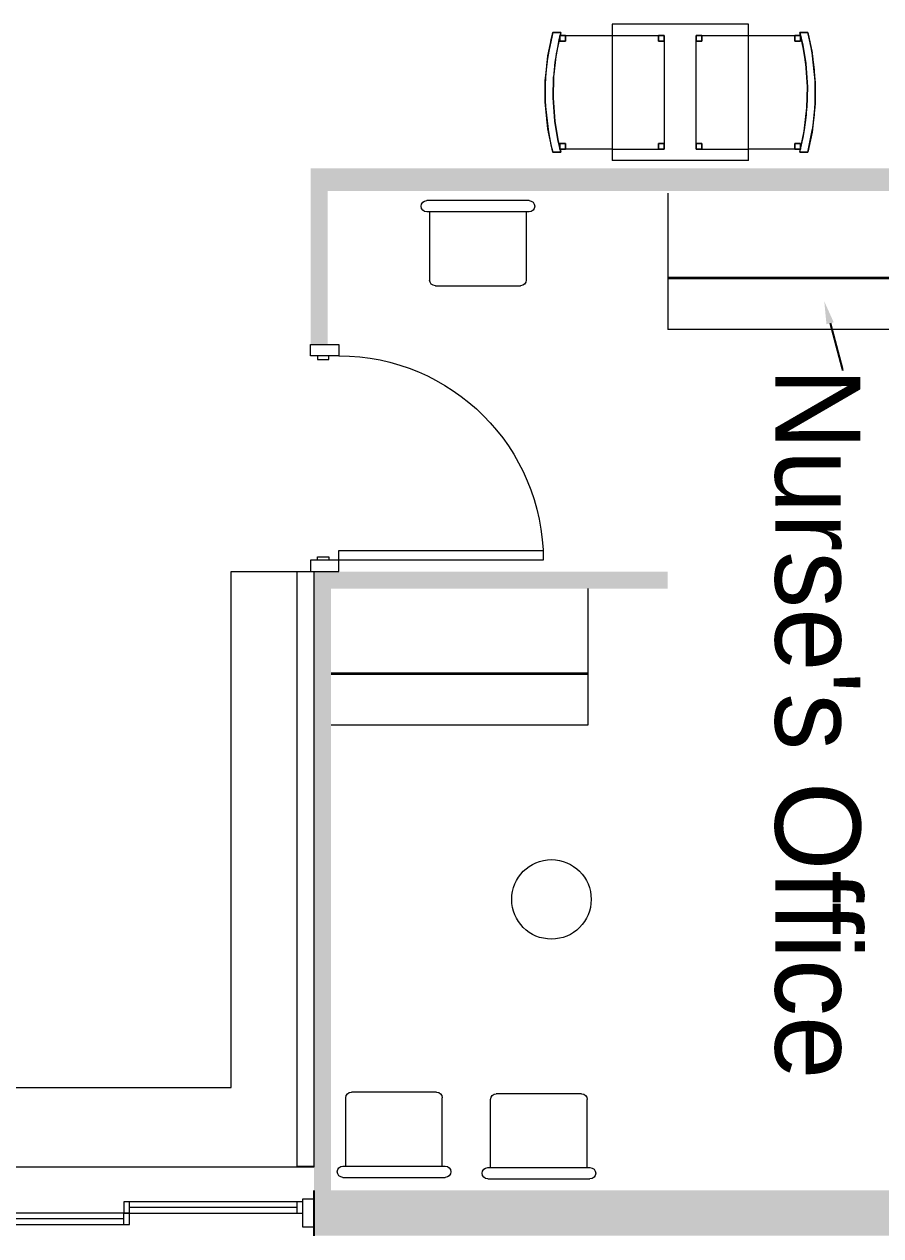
# Model space of a CAD drawing. Header units: inches. Extents: x 537 to 4774, y -1781 to 1418.
# Drawn here: x 3409 to 3786, y -1072 to -539 of the extents above; entities that cross this region are included whole.
import ezdxf
from ezdxf import colors
from ezdxf.entities.mleader import LeaderData, LeaderLine
from ezdxf.math import Vec2, Vec3

# ---------------------------------------------------------------- set-up
doc = ezdxf.new("R2010")
doc.units = ezdxf.units.IN
doc.header["$MEASUREMENT"] = 0
doc.layers.add('01-Text 1 150 int', color=250, linetype='Continuous')
for name, color, linetype, lineweight, true_color in [('DOOR WINDOW 1 150', 7, 'Continuous', 13, 0x666666), ('FURNITURE K 1 150', 7, 'Continuous', 13, 0x93979a), ('HATCH K 1 150', 7, 'Continuous', 0, 0xc9c9c9)]:
    doc.layers.add(name, color=color, linetype=linetype, lineweight=lineweight, true_color=true_color)
doc.layers.add('SEGMENTED 1 150', color=253, linetype='Continuous', lineweight=35)
doc.layers.add('WALL 1 150', color=7, linetype='Continuous', lineweight=25)
doc.styles.add('ATTR', font='romans.shx', dxfattribs={"width": 0.8, "height": 1.44008})
doc.styles.add('SS Projects_150_notes_interior', font='bahnschrift.ttf', dxfattribs={"height": 0.375})
doc.styles.get("Standard").update_dxf_attribs({"font": 'arial.ttf'})

# ---------------------------------------------------------------- blocks, each defined once
blk = doc.blocks.new('STENO_CHAIR_2')
at = {"linetype": 'Continuous'}
for p, q in [((-9, 0), (9, 0)), ((-9, -2), (9, -2)), ((-8.5, -2), (-8.5, -14)), ((8.5, -2), (8.5, -14)), ((7.5, -15), (-7.5, -15))]:
    blk.add_line(p, q, dxfattribs=at)
for centre, start, end in [((-9, -1), 90, 270), ((9, -1), 270, 90), ((-7.5, -14), 180, 270), ((7.5, -14), 270, 0)]:
    blk.add_arc(centre, 1, start, end, dxfattribs=at)
at = {"style": 'ATTR', "width": 0.8, "flags": 9}
blk.add_attdef('ESTCODE', (0, 0), '', height=0.004, dxfattribs=at)

msp = doc.modelspace()

# ---------------------------------------------------------------- hatches: boundary and pattern name
at = {"layer": 'WALL 1 150'}
h = msp.add_hatch(color=256, dxfattribs=at)
h.paths.add_polyline_path([(4121.6, -1052.3), (4121.6, -1072.3), (3971.6, -1072.3), (3971.6, -1052.3), (3981.6, -1052.3)])
h.paths.add_polyline_path([(3806.6, -1052.3), (3806.6, -1072.3), (3536.6, -1072.3), (3536.6, -1052.3)])
h.paths.add_polyline_path([(3991.6, -634.87), (3991.6, -1052.3), (3981.6, -1052.3), (3981.6, -969.8), (3981.6, -634.87, 0.311785), (3956.05, -612.3), (3542.53, -612.3), (3542.53, -679.92), (3535.03, -679.92), (3535.03, -602.3), (3956.05, -602.3, -0.35244)])
h.paths.add_polyline_path([(3692.28, -779.92), (3692.28, -787.42), (3544.1, -787.42), (3544.1, -1052.3), (3536.6, -1052.3), (3536.6, -779.92)], flags=17)
h.paths.add_polyline_path([(3371.6, -1052.3), (3371.6, -1072.3), (3221.6, -1072.3), (3221.6, -1052.3)])

# ---------------------------------------------------------------- linework, layer by layer
at = {"layer": 'DOOR WINDOW 1 150', "linetype": 'Continuous'}
for p, q in [((3455.35, -1062.3), (3455.35, -1057.3)), ((3529.1, -1059.8), (3455.35, -1059.8)), ((3529.1, -1062.3), (3529.1, -1057.3)), ((3452.85, -1064.8), (3379.1, -1064.8)), ((3452.85, -1067.3), (3452.85, -1062.3))]:
    msp.add_line(p, q, dxfattribs=at)
for points in [[(3535.03, -684.92), (3535.03, -679.92), (3547.53, -679.92), (3547.53, -684.92)], [(3538.15, -684.92), (3538.15, -686.48), (3543.15, -686.48), (3543.15, -684.92)], [(3538.15, -774.92), (3538.15, -773.36), (3543.15, -773.36), (3543.15, -774.92)], [(3547.53, -774.92), (3547.53, -770.55), (3637.53, -770.55), (3637.53, -774.92)], [(3535.03, -774.92), (3535.03, -779.92), (3547.53, -779.92), (3547.53, -774.92)], [(3531.6, -1056.05), (3536.6, -1056.05), (3536.6, -1068.55), (3531.6, -1068.55)], [(3531.6, -1062.3), (3531.6, -1057.3), (3452.85, -1057.3), (3452.85, -1062.3)], [(3455.35, -1067.3), (3455.35, -1062.3), (3376.6, -1062.3), (3376.6, -1067.3)]]:
    msp.add_lwpolyline(points, close=True, dxfattribs=at)
at = {"layer": 'DOOR WINDOW 1 150', "linetype": 'Continuous', "extrusion": (0, 0, -1)}
msp.add_arc((-3547.53, -774.92), 90, 90, 180, dxfattribs=at)
at = {"layer": 'FURNITURE K 1 150'}
for p, q in [((3692.35, -613.29), (3692.35, -673.29)), ((3981.6, -673.29), (3692.35, -673.29)), ((3500.03, -1006.99), (3500.03, -779.92)), ((3500.03, -779.92), (3535.03, -779.92)), ((3529.1, -1041.99), (3529.1, -779.92)), ((3536.6, -1041.99), (3536.6, -779.92)), ((3657.3, -847.42), (3657.3, -787.42)), ((3544.1, -847.42), (3657.3, -847.42)), ((3310.82, -1006.99), (3500.03, -1006.99)), ((3310.82, -1041.99), (3536.6, -1041.99))]:
    msp.add_line(p, q, dxfattribs=at)
msp.add_circle((3641.11, -924.21), 17.5, dxfattribs=at)
at = {"layer": 'HATCH K 1 150'}
for p, q in [((3639.77, -551.45, 47.5), (3641.69, -542.63, 47.5)), ((3641.69, -542.63, 47.5), (3645.21, -542.63, 47.5)), ((3645.21, -542.63), (3641.69, -542.63)), ((3645.21, -542.63, 47.5), (3643.22, -551.9, 47.5)), ((3645.21, -542.63, 47.5), (3643.22, -551.9, 47.5)), ((3644.87, -543.93), (3667.83, -543.93)), ((3727.83, -538.93), (3667.83, -538.93)), ((3667.83, -538.93), (3667.83, -598.93)), ((3667.83, -543.93), (3688.28, -543.93, 47.5)), ((3690.78, -543.93, 47.5), (3690.78, -593.93, 47.5)), ((3690.78, -543.93), (3690.78, -593.93)), ((3704.87, -593.93, 47.5), (3704.87, -543.93, 47.5)), ((3704.87, -593.93), (3704.87, -543.93)), ((3707.37, -543.93), (3727.83, -543.93)), ((3727.83, -598.93), (3727.83, -538.93)), ((3727.83, -543.93), (3750.78, -543.93)), ((3751.74, -548.16, 47.5), (3750.44, -542.63, 47.5)), ((3751.74, -548.16, 47.5), (3750.44, -542.63, 47.5)), ((3750.44, -542.63, 47.5), (3753.97, -542.63, 47.5)), ((3750.44, -542.63), (3753.97, -542.63)), ((3753.97, -542.63, 47.5), (3756.11, -552.81, 47.5)), ((3753.07, -556.25, 47.5), (3751.74, -548.16, 47.5)), ((3753.07, -556.25, 47.5), (3751.74, -548.16, 47.5)), ((3638.4, -563.92, 47.5), (3639.77, -551.45, 47.5)), ((3643.22, -551.9, 47.5), (3642.03, -562.08, 47.5)), ((3643.22, -551.9, 47.5), (3642.03, -562.08, 47.5)), ((3756.11, -552.81, 47.5), (3757.29, -564.79, 47.5)), ((3753.82, -566.46, 47.5), (3753.07, -556.25, 47.5)), ((3753.82, -566.46, 47.5), (3753.07, -556.25, 47.5)), ((3638.36, -573.07, 47.5), (3638.4, -563.92, 47.5)), ((3642.03, -562.08, 47.5), (3641.83, -571.4, 47.5)), ((3642.03, -562.08, 47.5), (3641.83, -571.4, 47.5)), ((3757.29, -564.79, 47.5), (3757.25, -573.94, 47.5)), ((3753.63, -575.79, 47.5), (3753.82, -566.46, 47.5)), ((3753.63, -575.79, 47.5), (3753.82, -566.46, 47.5)), ((3639.55, -585.05, 47.5), (3638.36, -573.07, 47.5)), ((3641.83, -571.4, 47.5), (3642.58, -581.61, 47.5)), ((3641.83, -571.4, 47.5), (3642.58, -581.61, 47.5)), ((3752.44, -585.96, 47.5), (3753.63, -575.79, 47.5)), ((3752.44, -585.96, 47.5), (3753.63, -575.79, 47.5)), ((3757.25, -573.94, 47.5), (3755.88, -586.41, 47.5)), ((3641.69, -595.23, 47.5), (3639.55, -585.05, 47.5)), ((3642.58, -581.61, 47.5), (3643.91, -589.7, 47.5)), ((3642.58, -581.61, 47.5), (3643.91, -589.7, 47.5)), ((3750.44, -595.23, 47.5), (3752.44, -585.96, 47.5)), ((3750.44, -595.23, 47.5), (3752.44, -585.96, 47.5)), ((3755.88, -586.41, 47.5), (3753.97, -595.23, 47.5)), ((3643.91, -589.7, 47.5), (3645.21, -595.23, 47.5)), ((3643.91, -589.7, 47.5), (3645.21, -595.23, 47.5)), ((3645.21, -595.23, 47.5), (3641.69, -595.23, 47.5)), ((3645.21, -595.23), (3641.69, -595.23)), ((3667.83, -593.93), (3644.87, -593.93)), ((3667.83, -593.93), (3688.28, -593.93)), ((3707.37, -593.93), (3727.83, -593.93)), ((3750.78, -593.93), (3727.83, -593.93)), ((3753.97, -595.23, 47.5), (3750.44, -595.23, 47.5)), ((3750.44, -595.23), (3753.97, -595.23)), ((3727.83, -598.93), (3667.83, -598.93))]:
    msp.add_line(p, q, dxfattribs=at)
for centre, start, end in [((3741.46, -568.93), 165.2322, 194.7678), ((3744.98, -568.93), 165.2322, 194.7678), ((3650.67, -568.93), 345.2322, 14.7678), ((3654.19, -568.93), 345.2322, 14.7678)]:
    msp.add_arc(centre, 103.18, start, end, dxfattribs=at)
for points, invisible_edges in [([(3645.21, -542.63, 47.5), (3643.22, -551.9, 47.5), (3639.55, -552.81, 47.5), (3641.69, -542.63, 47.5)], 2), ([(3639.55, -552.81, 92.5), (3643.22, -551.9, 92.5), (3645.21, -542.63, 92.5), (3641.69, -542.63, 92.5)], 3), ([(3704.87, -543.93, 47.5), (3751.74, -548.16, 47.5), (3753.07, -556.25, 47.5), (3704.87, -543.93, 47.5)], 5), ([(3704.87, -543.93, 47.5), (3753.07, -556.25, 47.5), (3753.82, -566.46, 47.5), (3704.87, -543.93, 47.5)], 5), ([(3704.87, -543.93, 50), (3753.63, -575.79, 50), (3753.82, -566.46, 50), (3704.87, -543.93, 50)], 5), ([(3752.44, -585.96, 50), (3753.63, -575.79, 50), (3704.87, -543.93, 50), (3752.44, -585.96, 50)], 6), ([(3751.74, -548.16, 47.5), (3750.44, -542.63, 47.5), (3753.97, -542.63, 47.5), (3751.74, -548.16, 47.5)], 4), ([(3753.97, -542.63, 92.5), (3750.44, -542.63, 92.5), (3751.74, -548.16, 92.5)], 12), ([(3753.07, -556.25, 47.5), (3751.74, -548.16, 47.5), (3753.97, -542.63, 47.5), (3755.88, -551.45, 47.5)], 10), ([(3642.03, -562.08, 47.5), (3638.36, -564.79, 47.5), (3639.55, -552.81, 47.5), (3643.22, -551.9, 47.5)], 5), ([(3643.22, -551.9, 50), (3642.03, -562.08, 50), (3690.78, -593.93, 50), (3643.22, -551.9, 50)], 6), ([(3755.88, -551.45, 92.5), (3753.07, -556.25, 92.5), (3753.82, -566.46, 92.5), (3757.25, -563.92, 92.5)], 5), ([(3638.4, -573.94, 92.5), (3641.83, -571.4, 92.5), (3642.03, -562.08, 92.5), (3638.36, -564.79, 92.5)], 5), ([(3690.78, -593.93, 50), (3642.03, -562.08, 50), (3641.83, -571.4, 50), (3690.78, -593.93, 50)], 5), ([(3757.25, -563.92, 92.5), (3753.82, -566.46, 92.5), (3753.63, -575.79, 92.5), (3757.29, -573.07, 92.5)], 5), ([(3639.77, -586.41, 92.5), (3642.58, -581.61, 92.5), (3641.83, -571.4, 92.5), (3638.4, -573.94, 92.5)], 5), ([(3690.78, -593.93, 47.5), (3642.58, -581.61, 47.5), (3641.83, -571.4, 47.5), (3690.78, -593.93, 47.5)], 5), ([(3753.63, -575.79, 47.5), (3757.29, -573.07, 47.5), (3756.11, -585.05, 47.5), (3752.44, -585.96, 47.5)], 5), ([(3642.58, -581.61, 47.5), (3643.91, -589.7, 47.5), (3641.69, -595.23, 47.5), (3639.77, -586.41, 47.5)], 10), ([(3690.78, -593.93, 47.5), (3643.91, -589.7, 47.5), (3642.58, -581.61, 47.5), (3690.78, -593.93, 47.5)], 5), ([(3750.44, -595.23, 47.5), (3752.44, -585.96, 47.5), (3756.11, -585.05, 47.5), (3753.97, -595.23, 47.5)], 2), ([(3756.11, -585.05, 92.5), (3752.44, -585.96, 92.5), (3750.44, -595.23, 92.5), (3753.97, -595.23, 92.5)], 3), ([(3643.91, -589.7, 47.5), (3645.21, -595.23, 47.5), (3641.69, -595.23, 47.5), (3643.91, -589.7, 47.5)], 4), ([(3641.69, -595.23, 92.5), (3645.21, -595.23, 92.5), (3643.91, -589.7, 92.5)], 12)]:
    msp.add_3dface(points, dxfattribs=dict(at, invisible_edges=invisible_edges))
for points in [[(3647.37, -543.93), (3644.87, -543.93), (3644.87, -543.93, 47.5), (3647.37, -543.93, 47.5)], [(3647.37, -543.93), (3647.37, -543.93), (3644.87, -543.93), (3647.37, -543.93)], [(3644.87, -543.93), (3644.87, -546.43), (3644.87, -546.43, 47.5), (3644.87, -543.93, 47.5)], [(3647.37, -543.93), (3647.37, -546.43), (3644.87, -546.43), (3644.87, -543.93)], [(3644.87, -543.93, 47.5), (3644.87, -543.93, 47.5), (3644.87, -546.43, 47.5)], [(3644.87, -543.93, 47.5), (3647.37, -543.93, 47.5), (3647.37, -546.43, 47.5), (3644.87, -546.43, 47.5)], [(3647.37, -546.43), (3647.37, -543.93), (3647.37, -543.93, 47.5), (3647.37, -546.43, 47.5)], [(3647.37, -546.43), (3647.37, -546.43), (3647.37, -543.93), (3647.37, -546.43)], [(3690.78, -543.93), (3688.28, -543.93), (3688.28, -543.93, 47.5), (3690.78, -543.93, 47.5)], [(3690.78, -543.93), (3690.78, -543.93), (3688.28, -543.93), (3690.78, -543.93)], [(3688.28, -543.93), (3688.28, -546.43), (3688.28, -546.43, 47.5), (3688.28, -543.93, 47.5)], [(3690.78, -543.93), (3690.78, -546.43), (3688.28, -546.43), (3688.28, -543.93)], [(3688.28, -543.93, 47.5), (3688.28, -543.93, 47.5), (3688.28, -546.43, 47.5)], [(3688.28, -543.93, 47.5), (3690.78, -543.93, 47.5), (3690.78, -546.43, 47.5), (3688.28, -546.43, 47.5)], [(3690.78, -546.43), (3690.78, -543.93), (3690.78, -543.93, 47.5), (3690.78, -546.43, 47.5)], [(3690.78, -546.43), (3690.78, -546.43), (3690.78, -543.93), (3690.78, -546.43)], [(3704.87, -543.93), (3704.87, -546.43), (3704.87, -546.43, 47.5), (3704.87, -543.93, 47.5)], [(3704.87, -543.93), (3704.87, -543.93), (3704.87, -546.43), (3704.87, -543.93)], [(3704.87, -546.43), (3704.87, -543.93), (3707.37, -543.93), (3707.37, -546.43)], [(3704.87, -543.93), (3704.87, -543.93, 47.5), (3707.37, -543.93, 47.5), (3707.37, -543.93)], [(3707.37, -546.43, 47.5), (3704.87, -546.43, 47.5), (3704.87, -543.93, 47.5), (3707.37, -543.93, 47.5)], [(3707.37, -546.43), (3707.37, -543.93), (3707.37, -543.93, 47.5), (3707.37, -546.43, 47.5)], [(3707.37, -543.93), (3707.37, -543.93), (3707.37, -543.93, 47.5)], [(3707.37, -546.43, 47.5), (3707.37, -546.43, 47.5), (3707.37, -543.93, 47.5)], [(3748.28, -543.93), (3748.28, -546.43), (3748.28, -546.43, 47.5), (3748.28, -543.93, 47.5)], [(3748.28, -543.93), (3748.28, -543.93), (3748.28, -546.43), (3748.28, -543.93)], [(3748.28, -546.43), (3748.28, -543.93), (3750.78, -543.93), (3750.78, -546.43)], [(3748.28, -543.93), (3748.28, -543.93, 47.5), (3750.78, -543.93, 47.5), (3750.78, -543.93)], [(3750.78, -546.43, 47.5), (3748.28, -546.43, 47.5), (3748.28, -543.93, 47.5), (3750.78, -543.93, 47.5)], [(3750.78, -546.43), (3750.78, -543.93), (3750.78, -543.93, 47.5), (3750.78, -546.43, 47.5)], [(3750.78, -543.93), (3750.78, -543.93), (3750.78, -543.93, 47.5)], [(3750.78, -546.43, 47.5), (3750.78, -546.43, 47.5), (3750.78, -543.93, 47.5)], [(3644.87, -546.43), (3644.87, -546.43), (3644.87, -546.43, 47.5)], [(3647.37, -546.43), (3647.37, -546.43, 47.5), (3644.87, -546.43, 47.5), (3644.87, -546.43)], [(3688.28, -546.43), (3688.28, -546.43), (3688.28, -546.43, 47.5)], [(3690.78, -546.43), (3690.78, -546.43, 47.5), (3688.28, -546.43, 47.5), (3688.28, -546.43)], [(3704.87, -546.43), (3707.37, -546.43), (3707.37, -546.43, 47.5), (3704.87, -546.43, 47.5)], [(3704.87, -546.43), (3704.87, -546.43), (3707.37, -546.43), (3704.87, -546.43)], [(3748.28, -546.43), (3750.78, -546.43), (3750.78, -546.43, 47.5), (3748.28, -546.43, 47.5)], [(3748.28, -546.43), (3748.28, -546.43), (3750.78, -546.43), (3748.28, -546.43)], [(3647.37, -591.43), (3644.87, -591.43), (3644.87, -591.43, 47.5), (3647.37, -591.43, 47.5)], [(3647.37, -591.43), (3647.37, -591.43), (3644.87, -591.43), (3647.37, -591.43)], [(3644.87, -591.43), (3644.87, -593.93), (3644.87, -593.93, 47.5), (3644.87, -591.43, 47.5)], [(3647.37, -591.43), (3647.37, -593.93), (3644.87, -593.93), (3644.87, -591.43)], [(3644.87, -591.43, 47.5), (3644.87, -591.43, 47.5), (3644.87, -593.93, 47.5)], [(3644.87, -591.43, 47.5), (3647.37, -591.43, 47.5), (3647.37, -593.93, 47.5), (3644.87, -593.93, 47.5)], [(3647.37, -593.93), (3647.37, -591.43), (3647.37, -591.43, 47.5), (3647.37, -593.93, 47.5)], [(3647.37, -593.93), (3647.37, -593.93), (3647.37, -591.43), (3647.37, -593.93)], [(3690.78, -591.43), (3688.28, -591.43), (3688.28, -591.43, 47.5), (3690.78, -591.43, 47.5)], [(3690.78, -591.43), (3690.78, -591.43), (3688.28, -591.43), (3690.78, -591.43)], [(3688.28, -591.43), (3688.28, -593.93), (3688.28, -593.93, 47.5), (3688.28, -591.43, 47.5)], [(3690.78, -591.43), (3690.78, -593.93), (3688.28, -593.93), (3688.28, -591.43)], [(3688.28, -591.43, 47.5), (3688.28, -591.43, 47.5), (3688.28, -593.93, 47.5)], [(3688.28, -591.43, 47.5), (3690.78, -591.43, 47.5), (3690.78, -593.93, 47.5), (3688.28, -593.93, 47.5)], [(3690.78, -593.93), (3690.78, -591.43), (3690.78, -591.43, 47.5), (3690.78, -593.93, 47.5)], [(3690.78, -593.93), (3690.78, -593.93), (3690.78, -591.43), (3690.78, -593.93)], [(3704.87, -591.43), (3704.87, -593.93), (3704.87, -593.93, 47.5), (3704.87, -591.43, 47.5)], [(3704.87, -591.43), (3704.87, -591.43), (3704.87, -593.93), (3704.87, -591.43)], [(3704.87, -593.93), (3704.87, -591.43), (3707.37, -591.43), (3707.37, -593.93)], [(3704.87, -591.43), (3704.87, -591.43, 47.5), (3707.37, -591.43, 47.5), (3707.37, -591.43)], [(3707.37, -593.93, 47.5), (3704.87, -593.93, 47.5), (3704.87, -591.43, 47.5), (3707.37, -591.43, 47.5)], [(3707.37, -593.93), (3707.37, -591.43), (3707.37, -591.43, 47.5), (3707.37, -593.93, 47.5)], [(3707.37, -591.43), (3707.37, -591.43), (3707.37, -591.43, 47.5)], [(3707.37, -593.93, 47.5), (3707.37, -593.93, 47.5), (3707.37, -591.43, 47.5)], [(3748.28, -591.43), (3748.28, -593.93), (3748.28, -593.93, 47.5), (3748.28, -591.43, 47.5)], [(3748.28, -591.43), (3748.28, -591.43), (3748.28, -593.93), (3748.28, -591.43)], [(3748.28, -593.93), (3748.28, -591.43), (3750.78, -591.43), (3750.78, -593.93)], [(3748.28, -591.43), (3748.28, -591.43, 47.5), (3750.78, -591.43, 47.5), (3750.78, -591.43)], [(3750.78, -593.93, 47.5), (3748.28, -593.93, 47.5), (3748.28, -591.43, 47.5), (3750.78, -591.43, 47.5)], [(3750.78, -593.93), (3750.78, -591.43), (3750.78, -591.43, 47.5), (3750.78, -593.93, 47.5)], [(3750.78, -591.43), (3750.78, -591.43), (3750.78, -591.43, 47.5)], [(3750.78, -593.93, 47.5), (3750.78, -593.93, 47.5), (3750.78, -591.43, 47.5)], [(3644.87, -593.93), (3644.87, -593.93), (3644.87, -593.93, 47.5)], [(3647.37, -593.93), (3647.37, -593.93, 47.5), (3644.87, -593.93, 47.5), (3644.87, -593.93)], [(3688.28, -593.93), (3688.28, -593.93), (3688.28, -593.93, 47.5)], [(3690.78, -593.93), (3690.78, -593.93, 47.5), (3688.28, -593.93, 47.5), (3688.28, -593.93)], [(3704.87, -593.93), (3707.37, -593.93), (3707.37, -593.93, 47.5), (3704.87, -593.93, 47.5)], [(3704.87, -593.93), (3704.87, -593.93), (3707.37, -593.93), (3704.87, -593.93)], [(3748.28, -593.93), (3750.78, -593.93), (3750.78, -593.93, 47.5), (3748.28, -593.93, 47.5)], [(3748.28, -593.93), (3748.28, -593.93), (3750.78, -593.93), (3748.28, -593.93)]]:
    msp.add_3dface(points, dxfattribs=at)
at = {"layer": 'SEGMENTED 1 150'}
for p, q in [((3981.6, -650.79), (3692.35, -650.79)), ((3657.3, -824.92), (3544.1, -824.92))]:
    msp.add_line(p, q, dxfattribs=at)
at = {"layer": 'WALL 1 150'}
for p, q in [((3536.6, -1041.99), (3529.1, -1041.99)), ((3536.6, -1072.3), (3536.6, -1052.3))]:
    msp.add_line(p, q, dxfattribs=at)

# ---------------------------------------------------------------- block references
at = {"layer": 'FURNITURE K 1 150', "xscale": -2.5, "yscale": 2.5, "zscale": 2.5}
msp.add_blockref('STENO_CHAIR_2', (3608.74, -616.56), dxfattribs=at)
at = {"layer": 'FURNITURE K 1 150', "xscale": -2.5, "yscale": 2.5, "zscale": 2.5, "rotation": 180}
for p in [(3571.82, -1046.59), (3635.59, -1047.3)]:
    msp.add_blockref('STENO_CHAIR_2', p, dxfattribs=at)

# ---------------------------------------------------------------- texts
at = {"layer": '01-Text 1 150 int', "style": 'SS Projects_150_notes_interior'}
msp.add_text("Nurse's Office", height=37.5, rotation=270, dxfattribs=at).set_placement((3739.68, -690.11))

# ---------------------------------------------------------------- leaders
at = {"layer": '01-Text 1 150 int'}
ml = msp.add_multileader_mtext('Standard', dxfattribs=at)
ml.set_content('', color=256)
ml.set_leader_properties(color=256)
ml.build(insert=Vec2(0, 0))
ml.multileader.update_dxf_attribs({"text_right_attachment_type": 6, "dogleg_length": 0.36, "arrow_head_size": 10})
ctx = ml.context
ctx.base_point, ctx.char_height, ctx.arrow_head_size, ctx.landing_gap_size, ctx.plane_origin, ctx.plane_x_axis, ctx.plane_y_axis = Vec3(3769.33, -691.37), 0.45, 10, 0.225, Vec3(3761.24, -660.9), Vec3(0.279424, -0.960168), Vec3(0.960168, 0.279424)
ctx.right_attachment = 6
notes = []
notes.append((ctx, [(0, (1, 1, 0), (3769.08, -690.5), (0.279424, -0.960168), 0.9, [(0, [(3761.24, -660.9)], 0, [])])]))
ctx.mtext.insert, ctx.mtext.text_direction, ctx.mtext.rotation, ctx.mtext.flow_direction = Vec3(3769.61, -691.52), Vec3(0.279424, -0.960168), 4.995583, 5
for ctx, leaders in notes:
    for number, flags, end, landing, length, lines in leaders:
        leader = LeaderData()
        leader.index, (leader.has_last_leader_line, leader.has_dogleg_vector, leader.attachment_direction) = number, flags
        leader.last_leader_point, leader.dogleg_vector, leader.dogleg_length = Vec3(end), Vec3(landing), length
        for number, points, colour, breaks in lines:
            line = LeaderLine()
            line.index, line.vertices, line.color, line.breaks = number, Vec3.list(points), colors.encode_raw_color(colour), breaks
            leader.lines.append(line)
        ctx.leaders.append(leader)

doc.saveas('drawing.dxf')
